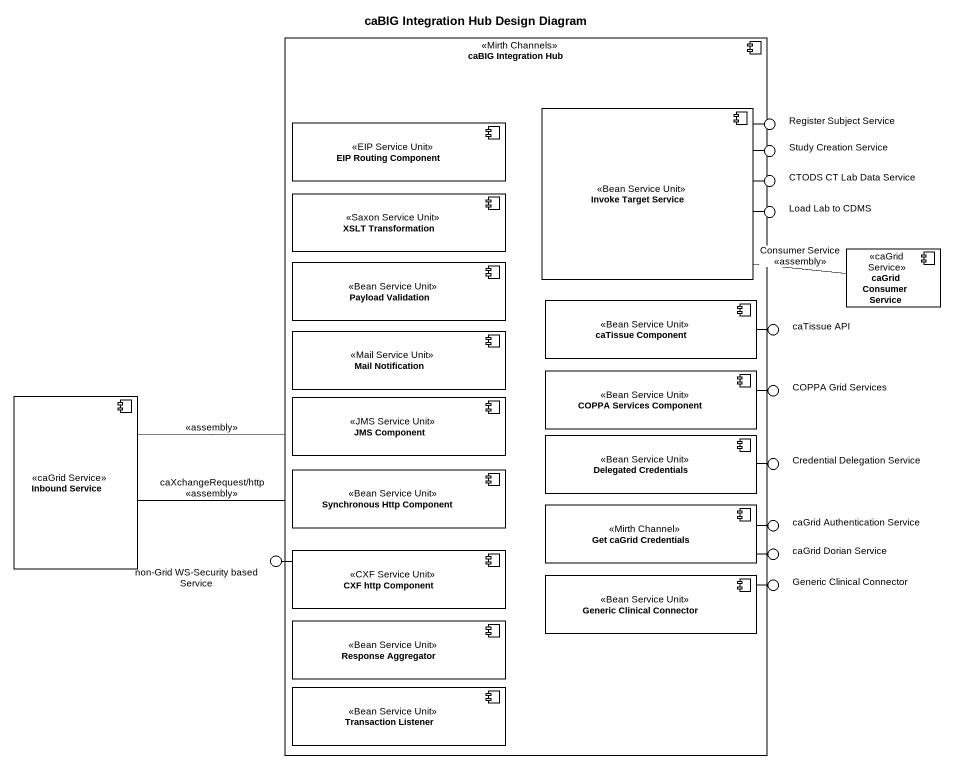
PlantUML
@startuml
title caBIG Integration Hub Design Diagram
component "caBIG Integration Hub" as caBIG_Integration_Hub <<Mirth Channels>> {
  component "EIP Routing Component" as EIP_Routing_Component <<EIP Service Unit>>
  component "Invoke Target Service" as Invoke_Target_Service <<Bean Service Unit>>
  component "XSLT Transformation" as XSLT_Transformation <<Saxon Service Unit>>
  component "Payload Validation" as Payload_Validation <<Bean Service Unit>>
  component "caTissue Component" as caTissue_Component <<Bean Service Unit>>
  component "Mail Notification" as Mail_Notification <<Mail Service Unit>>
  component "JMS Component" as JMS_Component <<JMS Service Unit>>
  component "COPPA Services Component" as COPPA_Services_Component <<Bean Service Unit>>
  component "Delegated Credentials" as Delegated_Credentials <<Bean Service Unit>>
  component "Synchronous Http Component" as Synchronous_Http_Component <<Bean Service Unit>>
  component "Get caGrid Credentials" as Get_caGrid_Credentials <<Mirth Channel>>
  component "CXF http Component" as CXF_http_Component <<CXF Service Unit>>
  component "Generic Clinical Connector" as Generic_Clinical_Connector <<Bean Service Unit>>
  component "Response Aggregator" as Response_Aggregator <<Bean Service Unit>>
  component "Transaction Listener" as Transaction_Listener <<Bean Service Unit>>
}
() "Register Subject Service" as Register_Subject_Service
() "Study Creation Service" as Study_Creation_Service
() "Load Lab to CDMS" as Load_Lab_to_CDMS
() "CTODS CT Lab Data Service" as CTODS_CT_Lab_Data_Service
component "caGrid Consumer Service" as caGrid_Consumer_Service <<caGrid Service>>
() "caTissue API" as caTissue_API
component "Inbound Service" as Inbound_Service <<caGrid Service>>
() "COPPA Grid Services" as COPPA_Grid_Services
() "Credential Delegation Service" as Credential_Delegation
() "caGrid Authentication Service" as caGrid_Authentication
() "non-Grid WS-Security based Service" as non_Grid_WS_Security_based
() "caGrid Dorian Service" as caGrid_Dorian_Service
() "Generic Clinical Connector" as Generic_Clinical_Connector_2
Invoke_Target_Service -right- Register_Subject_Service
Invoke_Target_Service -right- Study_Creation_Service
Invoke_Target_Service -right- Load_Lab_to_CDMS
Invoke_Target_Service -right- CTODS_CT_Lab_Data_Service
caTissue_Component -right- caTissue_API
COPPA_Services_Component -right- COPPA_Grid_Services
Delegated_Credentials -right- Credential_Delegation
Get_caGrid_Credentials -right- caGrid_Authentication
CXF_http_Component -left- non_Grid_WS_Security_based
Get_caGrid_Credentials -right- caGrid_Dorian_Service
Generic_Clinical_Connector -right- Generic_Clinical_Connector_2
Invoke_Target_Service -right- caGrid_Consumer_Service : Consumer Service\n<<assembly>>
Inbound_Service -right- caBIG_Integration_Hub : <<assembly>>
Inbound_Service -right- caBIG_Integration_Hub : caXchangeRequest/http\n<<assembly>>
@enduml
